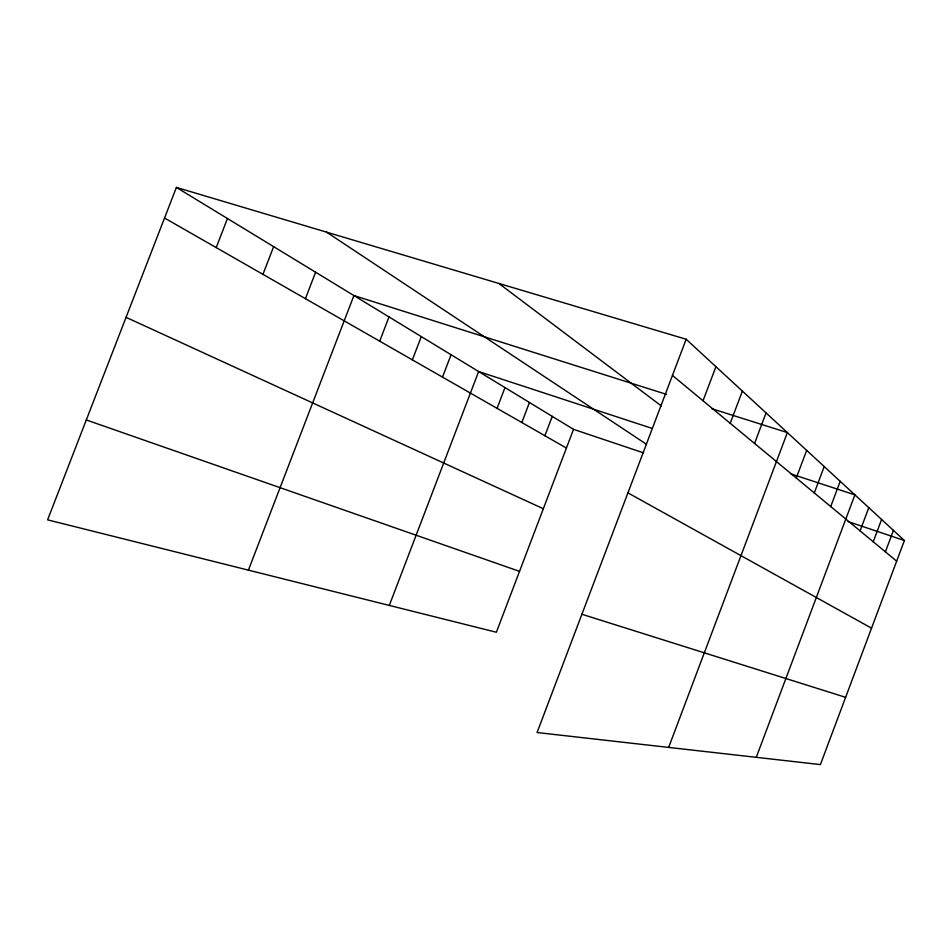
<?xml version="1.0" encoding="UTF-8"?>
<svg xmlns="http://www.w3.org/2000/svg" width="952" height="952" viewBox="0 0 952 952"><rect width="100%" height="100%" fill="white"/><g stroke="black" fill="none" stroke-linecap="round" stroke-linejoin="round"><path stroke-width="1.43" d="M830.727 506.547L840.223 481.319M756.269 757.328L854.896 494.861L790.91 473.882M860.084 530.883L868.795 507.678M873.246 541.771L881.6 519.495M885.396 551.839L893.44 530.395M686.166 339.245L904.4 540.51L820.41 764.587L537.071 732.528L686.166 339.245L176.394 187.413L47.6 519.851L496.373 632.247L573.532 429.34L176.394 187.413M730.22 423.283L742.381 391.093M754.543 443.442L766.062 412.93M668.649 747.415L787.375 432.589L711.679 408.658M796.265 477.999L806.665 450.379M814.281 492.922L824.206 466.551M703.028 400.756L715.928 366.687M497.063 408.36L504.988 387.583M521.827 422.533L529.455 402.494M544.889 435.73L552.255 416.381M379.705 341.185L388.999 316.933M412.359 359.88L421.284 336.591M442.502 377.135L451.07 354.739M389.308 605.436L478.642 371.542L651.977 428.352M305.425 298.666L315.6 272.212M248.401 570.141L353.906 295.548L666.507 394.378M216.223 247.603L227.457 218.52M262.954 274.354L273.64 246.651M581.898 614.266L845.626 697.328M573.532 429.34L643.469 452.843M848.042 521.577L904.4 540.51M86.299 419.951L519.518 571.355M126.057 317.337L543.342 508.725M627.927 492.862L871.544 628.165M164.529 218.02L566.416 448.047M326.572 232.145L646.289 444.167M498.848 283.458L661.426 405.992M672.445 375.421L896.653 561.168"/></g></svg>
